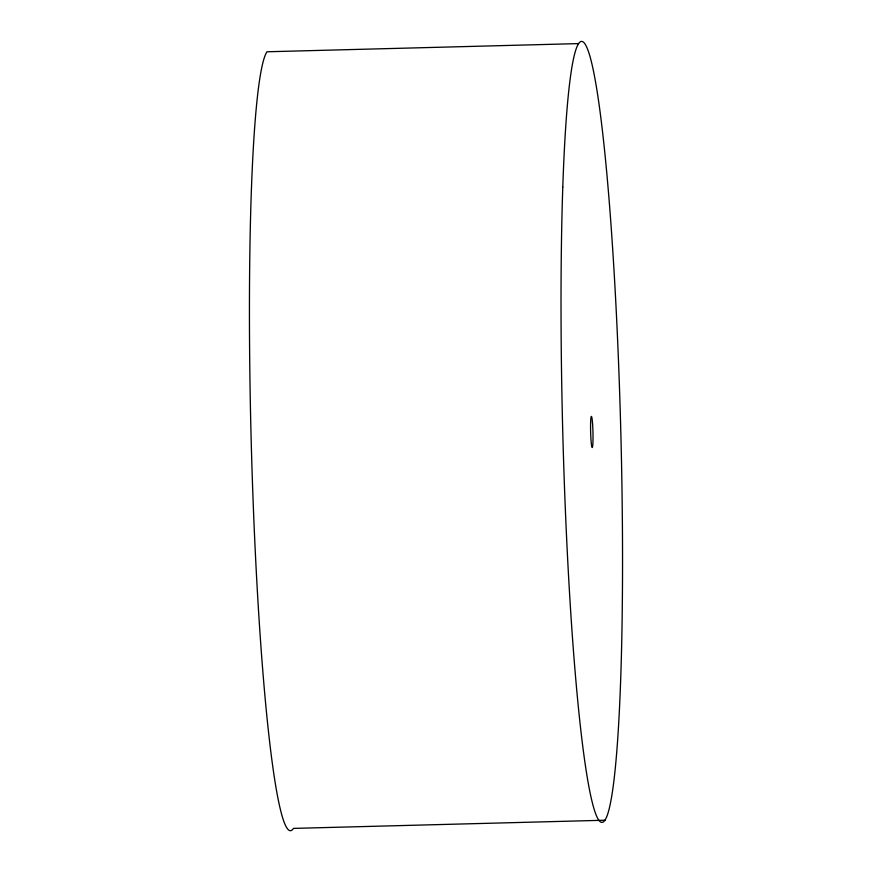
<?xml version="1.0" encoding="UTF-8"?>
<svg xmlns="http://www.w3.org/2000/svg" width="872" height="872" viewBox="0 0 872 872"><rect width="100%" height="100%" fill="white"/><g stroke="black" fill="none" stroke-linecap="round" stroke-linejoin="round"><path stroke-width="1.31" d="M578.539 43.6L266.952 51.775A390.7 29.027 88.5 0 0 252.433 482.042A390.7 29.027 88.5 0 0 293.461 828.4L605.048 820.225M562.789 187A390.7 29.027 88.5 0 0 597.418 817.849A390.7 29.027 88.5 0 0 615.185 290.888A390.7 29.027 88.5 0 0 562.789 187M590.638 422.113A15.631 1.166 88.5 0 0 592.023 447.347A15.631 1.166 88.5 0 0 592.731 426.266A15.631 1.166 88.5 0 0 590.638 422.113"/></g></svg>
